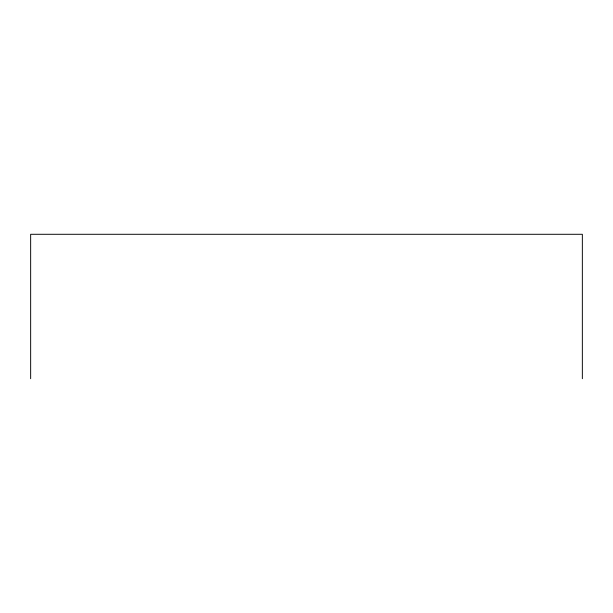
<?xml version="1.0" encoding="UTF-8"?>
<svg xmlns="http://www.w3.org/2000/svg" width="613" height="613" viewBox="0 0 613 613"><rect width="100%" height="100%" fill="white"/><g stroke="black" fill="none" stroke-linecap="round" stroke-linejoin="round"><path stroke-width="0.92" d="M582.35 378.711L582.35 234.289L30.65 234.289L30.65 378.711"/></g></svg>
